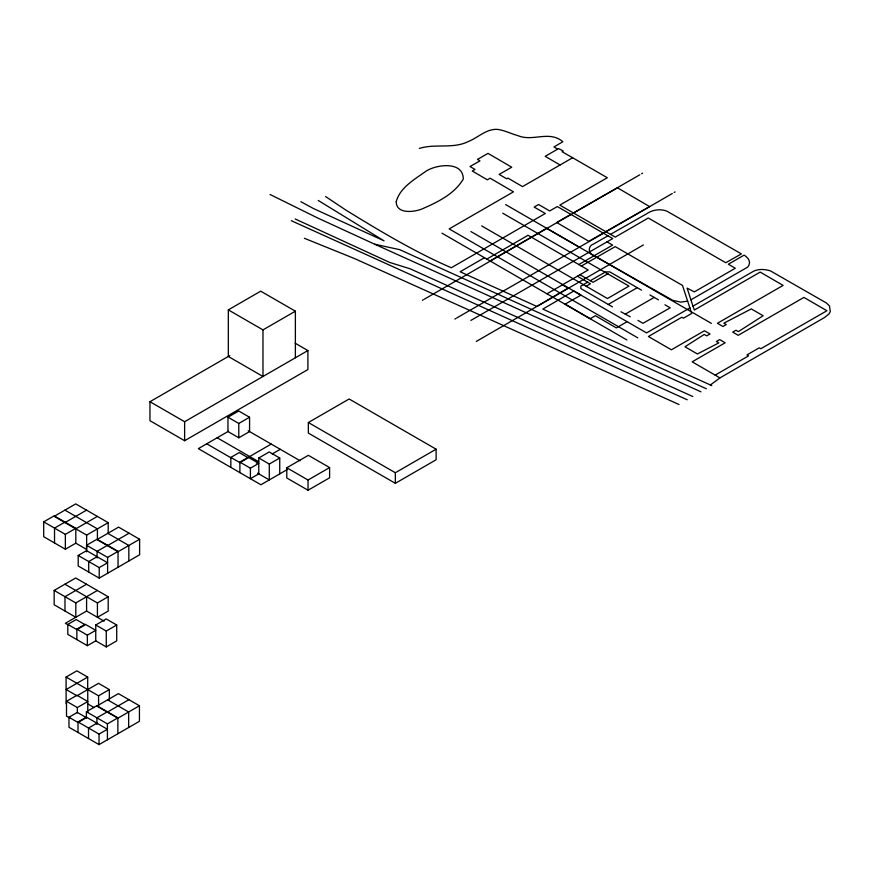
<?xml version="1.0" encoding="UTF-8"?>
<svg xmlns="http://www.w3.org/2000/svg" width="874" height="874" viewBox="0 0 874 874"><rect width="100%" height="100%" fill="white"/><g stroke="black" fill="none" stroke-linecap="round" stroke-linejoin="round"><path stroke-width="1.31" d="M230.834 467.393L230.834 457.408L239.214 452.579L248.26 457.801L239.891 462.641L230.834 457.408M239.891 472.626L239.891 462.117L248.26 457.277L258.78 463.351L250.401 468.191L239.891 462.117M690.023 307.856L646.574 332.896L573.814 291.031L542.798 309.101L710.387 384.964L719.925 377.918L824.422 317.59L829.055 313.93L830.3 311.515L829.459 305.933L826.291 302.917L770.365 270.842C764.542 269.039 757.212 268.624 751.968 272.153L692.962 306.162L694.393 310.019L760.161 272.098L783.115 285.405L717.434 323.271L722.907 326.483L726.25 324.56L723.847 323.172L751.29 308.915L763.144 315.754L738.377 331.607L735.963 330.219L732.718 332.098L738.191 335.31L803.916 297.411L826.913 310.74L760.828 348.737L759.266 347.841L746.931 354.92L748.581 355.871L715.151 375.11L692.164 361.836L725.18 342.772L719.652 339.582L716.363 341.483L718.81 342.903L697.419 353.959L684.987 346.781L704.236 334.436L706.695 335.856L710.027 333.977L704.466 330.754L671.396 349.797L648.41 336.523L681.786 317.251L683.424 318.202L691.673 313.449L682.496 285.448L615.252 246.632L581.297 266.078M572.612 157.746L562.091 151.726L563.293 151.027L558.617 148.591L545.201 156.326L560.081 164.978L572.612 157.746L607.321 177.739L559.819 205.106L615.252 237.116L648.268 217.997L725.759 262.735L741.403 253.908L667.168 211.311C660.678 208.536 652.649 209.694 646.891 213.649L610.489 234.363M228.322 309.877L262.987 329.891L262.987 376.486L228.322 356.472L228.322 309.877L260.714 291.173L295.379 311.188L295.379 357.783M262.987 329.891L295.379 311.188M295.183 343.22L307.899 350.55L307.899 369.549L184.622 440.714L149.957 420.7L149.957 401.712L229.786 355.62M149.957 401.712L184.622 421.727L307.899 350.55M484.469 257.721L460.139 271.77L536.865 306.446L568.155 288.081L562.353 284.891M486.916 259.032L528.093 235.259L588.202 269.968L547.026 293.74M490.085 260.965L546.632 228.311L579.2 247.124M422.393 300.295L423.322 299.76M424.251 299.225L639.801 174.778M641.669 173.697L642.598 173.161M75.809 543.18L65.353 549.222L43.7 536.712L43.7 521.854L54.155 515.824L75.809 528.322L75.809 543.18L86.635 549.44L86.635 535.106L54.155 516.348L75.71 503.905L108.201 522.652L108.201 533.074M227.961 417.215L238.744 410.998L249.571 417.248L249.571 431.581L238.788 437.798L227.961 431.548L227.961 417.215L238.788 423.464L249.571 417.248M64.982 522.073L54.527 528.104L54.527 542.962M64.982 522.597L86.537 510.154M228.529 431.221L198.354 448.646L260.911 484.764L287.459 469.436M43.7 521.854L65.353 534.364L75.809 528.322M75.809 528.857L97.364 516.403M454.873 319.054L455.802 318.518M456.741 317.972L672.292 193.536M674.149 192.455L675.078 191.919M86.635 535.106L108.201 522.652M470.878 320.419L612.707 238.58L557.328 206.548L549.702 210.951L538.559 204.516L534.156 207.062L545.289 213.496L451.312 267.75C414.637 251.898 380.288 231.206 346.29 210.361L325.565 196.541M86.57 551.876L86.57 545.267L97.025 539.236L118.045 551.374L118.045 567.248M78.19 555.471L86.57 550.631L107.6 562.769L99.221 567.608L78.19 555.471L78.19 565.981L99.221 578.118L139.611 554.793L139.611 539.269L118.58 527.12L97.025 539.575L118.045 551.712L139.611 539.269M308.358 422.524L349.141 398.981L436.126 449.192L436.126 459.757L395.343 483.311L308.358 433.089L308.358 422.524L395.343 472.747L436.126 449.192M247.342 457.867L271.224 444.079M107.535 545.3L97.09 551.33L97.09 557.951M250.401 468.191L250.401 478.69L258.78 473.861L258.78 457.987L269.225 451.945L279.735 458.02L279.735 473.894M107.535 545.638L129.101 533.195M256.388 463.1L258.715 461.756L217.178 437.776M272.327 453.89L280.27 449.302M97.09 556.705L88.711 561.534L88.711 572.044M476.264 341.439L643.373 244.96M86.57 545.267L107.6 557.404L118.045 551.374M258.78 457.987L269.29 464.05L279.735 458.02M54.155 590.431L75.809 602.94L75.809 617.273L54.155 604.764L54.155 590.431L75.71 577.987L108.201 596.745L108.201 611.068L97.418 617.295L97.418 602.962L64.927 584.214M286.792 467.765L308.358 455.321L329.607 467.579L329.607 477.783L308.041 490.238L286.792 477.969L286.792 467.765L308.041 480.034L329.607 467.579M86.537 584.236L64.982 596.691L64.982 611.013M75.809 602.94L97.364 590.485M579.965 274.72L593.02 282.313L607.725 273.824L628.974 286.093L607.452 298.526L586.203 286.246L590.431 283.81L587.667 282.215L580.849 286.093L580.806 288.54L608.26 304.436L637.266 287.688L641.494 290.135M97.418 602.962L108.201 596.745M104.126 621.174L86.592 611.046L65.353 623.304L68.86 625.325M67.811 624.407L76.18 619.568L85.237 624.79L76.857 629.63L67.811 624.407L67.811 634.393L87.367 645.689L95.747 640.85L106.267 646.924L116.712 640.882L116.712 625.008L106.202 618.945L95.747 624.976L95.747 640.85M76.857 629.116L85.237 624.276L95.747 630.34L87.367 635.179L76.857 629.116L76.857 639.615M620.955 311.767L625.281 314.116L654.2 297.411M95.747 624.976L106.267 631.05L116.712 625.008M66.129 703.865L66.085 677.055L76.868 670.839L87.695 677.088L87.695 690.121M87.695 677.088L66.129 689.531L76.967 695.791L98.522 683.337L109.348 689.586L109.348 700.008M66.511 701.298L76.967 695.256L87.793 701.516L77.338 707.547L66.511 701.298L66.511 716.156L69.756 718.024M66.085 677.055L98.576 695.813L109.348 689.586M68.959 717.248L77.338 712.419L86.395 717.641L78.015 722.481L68.959 717.248L68.959 727.244L99.046 744.604L139.436 721.29L139.436 705.755L118.405 693.617L96.839 706.061L117.87 718.199L139.436 705.755M86.395 718.373L86.395 711.753L96.839 705.722L117.87 717.86L117.87 733.734M78.015 721.957L86.395 717.128L107.415 729.266L99.046 734.094L78.015 721.957L78.015 732.467M107.36 711.797L96.905 717.827L96.905 724.437M107.36 712.135L128.915 699.681M96.905 723.191L88.525 728.031L88.525 738.541M86.395 711.753L107.415 723.891L117.87 717.86M560.081 164.978L522.521 186.61L507.947 178.099L506.658 178.788L499.13 174.396L511.738 167.218L488.031 153.376L477.466 159.418L479.968 160.86L470.026 166.541L474.975 169.447L472.255 171.02L487.321 179.815L490.128 178.198L513.475 191.832L449.17 228.901L637.801 337.856M578.708 264.593L612.619 245.113L607.004 241.869M590.256 280.718L605.584 271.923L609.812 271.89L637.266 287.688M626.833 321.861L616.279 327.903L595.423 315.711L590.125 318.715L565.117 304.13L580.981 295.128L470.9 231.566M690.963 299.804L747.641 267.138A17.862 10.313 0 0 0 749.062 264.822C750.875 260.845 747.292 257.022 744.124 255.121L728.348 264.232L735.296 268.242L694.349 291.883L687.128 288.125L692.962 306.162M570.919 214.392L556.694 222.499L588.825 241.3L603.224 233.096M573.41 212.95L617.481 187.823L649.655 206.603L605.758 231.632M607.943 235.827L593.501 244.054C587.415 245.955 588.202 254.258 594.178 255.711M687.663 301.148L680.715 302.12L672.598 300.274L596.756 257.207M419.367 148.405C435.372 143.412 453.103 149.17 468.42 141.49C478.144 137.633 486.523 128.533 497.656 129.396C504.768 130.39 511.257 133.82 518.151 135.721C532.889 141.894 549.32 130.117 562.845 141.719L553.941 146.963L557.634 149.104M270.044 194.487L317.404 217.866L374.76 244.239L399.8 249.691L706.334 388.744M304.392 238.296L354.702 258.649L679.022 404.52M374.76 244.239L700.981 391.836M692.831 396.545L410.179 268.81L389.728 262.451L295.172 218.97M291.293 220.696L687.215 399.779M710.387 384.964L711.775 385.609M300.831 201.665L313.351 208.482L384.068 240.863L318.256 200.452M625.281 314.116L630.263 316.836M505.631 204.592L711.349 323.369M649.961 294.975L658.428 299.858M664.939 304.797L670.194 307.834L642.969 323.293L637.933 320.387M502.725 213.201L608.282 274.152M481.672 225.907L586.76 286.574M608.26 304.436L612.488 306.883M441.96 233.172L626.876 339.942M248.183 430.773L300.132 460.773M206.723 443.806L231.086 457.878M257.612 473.184L269.29 479.924L269.29 464.05M107.808 533.348L128.828 545.485L128.828 561.021M64.927 510.121L97.418 528.879L97.418 539.302M107.622 699.845L128.653 711.982L128.653 727.507M87.739 703.898L94.239 707.645M577.375 276.217L587.667 282.215M715.151 375.11L719.925 377.918M395.343 472.747L395.343 483.311M308.041 480.034L308.041 490.238M238.788 423.464L238.788 437.798M184.622 421.727L184.622 440.714M107.6 557.404L107.6 573.278M107.415 723.891L107.415 739.765M106.267 631.05L106.267 646.924M99.221 567.608L99.221 578.118M99.046 734.094L99.046 744.604M98.576 695.813L98.576 706.236M87.739 689.564L87.793 712.321M87.367 635.179L87.367 645.689M86.592 596.713L86.592 611.046M77.338 707.547L77.338 712.944M65.353 534.364L65.353 549.222M396.239 201.632C396.086 214.818 415.489 212.142 423.333 208.373C438.409 201.774 454.567 193.744 463.296 179.072C463.318 160.98 436.956 164.301 426.228 171.042C414.932 179.203 399.953 187.462 396.239 201.632"/></g></svg>
